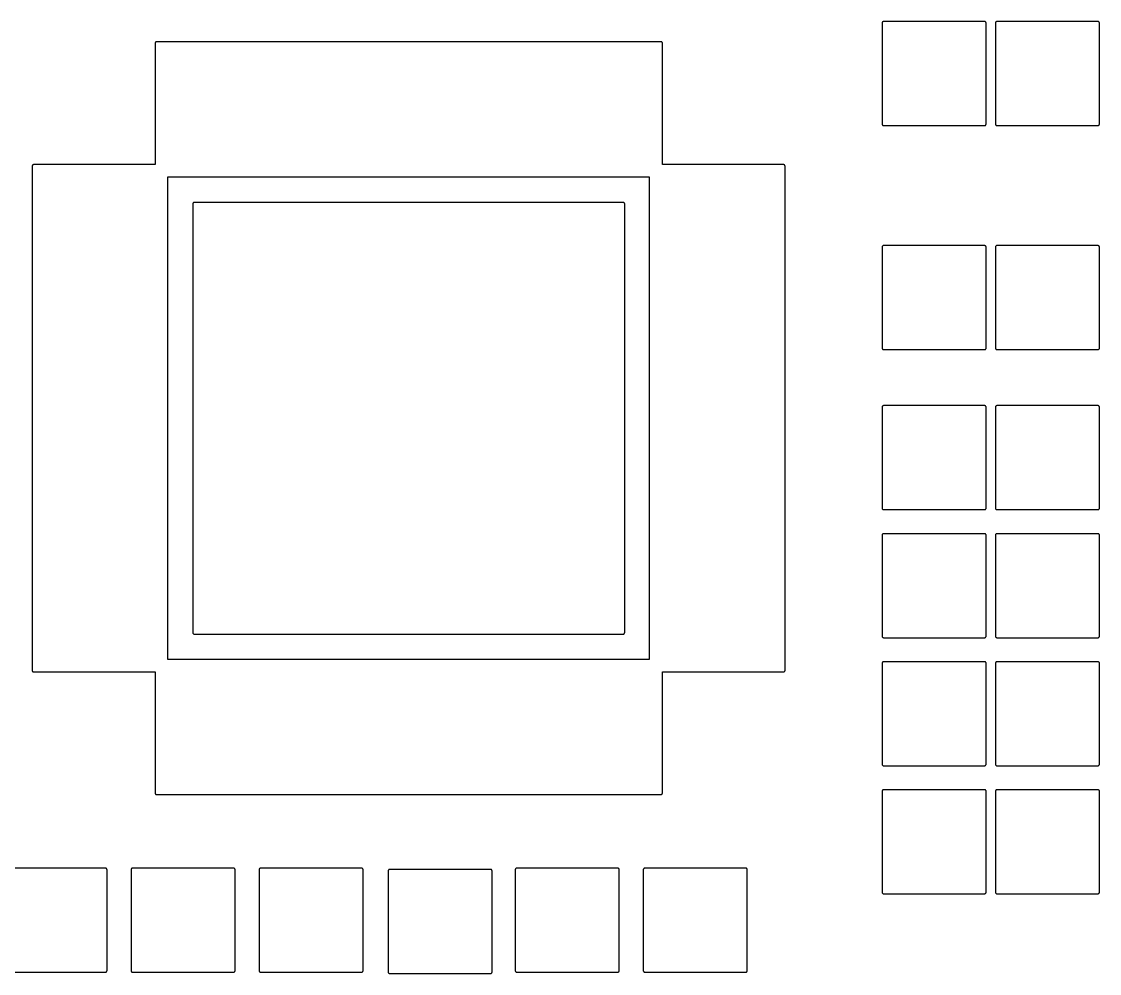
# Model space of a CAD drawing. Header units: inches. Extents: x -0.5 to 10, y -2.4 to 3.9.
# Drawn here: x 3.9592 to 4.296, y 1.7293 to 2.0267 of the extents above; entities that cross this region are included whole.
import ezdxf

# ---------------------------------------------------------------- set-up
doc = ezdxf.new("R2010")
doc.units = ezdxf.units.IN

msp = doc.modelspace()

# ---------------------------------------------------------------- linework, layer by layer
for points in [[(4.228525, 1.994251), (4.228525, 1.994251), (4.22855, 1.99425), (4.26005, 1.99425), (4.260075, 1.994251), (4.260124, 1.994256), (4.260172, 1.994265), (4.260219, 1.994279), (4.260264, 1.994298), (4.260307, 1.994321), (4.260348, 1.994349), (4.260386, 1.99438), (4.26042, 1.994414), (4.260451, 1.994452), (4.260479, 1.994493), (4.260502, 1.994536), (4.260521, 1.994581), (4.260535, 1.994628), (4.260544, 1.994676), (4.260549, 1.994725), (4.26055, 1.99475), (4.26055, 2.02625), (4.260549, 2.026275), (4.260544, 2.026324), (4.260535, 2.026372), (4.260521, 2.026419), (4.260502, 2.026464), (4.260479, 2.026507), (4.260451, 2.026548), (4.26042, 2.026586), (4.260386, 2.02662), (4.260348, 2.026651), (4.260307, 2.026679), (4.260264, 2.026702), (4.260219, 2.026721), (4.260172, 2.026735), (4.260124, 2.026744), (4.260075, 2.026749), (4.26005, 2.02675), (4.22855, 2.02675), (4.228525, 2.026749), (4.228476, 2.026744), (4.228428, 2.026735), (4.228381, 2.026721), (4.228336, 2.026702), (4.228293, 2.026679), (4.228252, 2.026651), (4.228214, 2.02662), (4.22818, 2.026586), (4.228149, 2.026548), (4.228121, 2.026507), (4.228098, 2.026464), (4.228079, 2.026419), (4.228065, 2.026372), (4.228056, 2.026324), (4.228051, 2.026275), (4.22805, 2.02625), (4.22805, 1.99475), (4.228051, 1.994725), (4.228056, 1.994676), (4.228065, 1.994628), (4.228079, 1.994581), (4.228098, 1.994536), (4.228121, 1.994493), (4.228149, 1.994452), (4.22818, 1.994414), (4.228214, 1.99438), (4.228252, 1.994349), (4.228293, 1.994321), (4.228336, 1.994298), (4.228381, 1.994279), (4.228428, 1.994265), (4.228476, 1.994256)], [(4.263925, 1.994251), (4.263925, 1.994251), (4.26395, 1.99425), (4.29545, 1.99425), (4.295475, 1.994251), (4.295524, 1.994256), (4.295572, 1.994265), (4.295619, 1.994279), (4.295664, 1.994298), (4.295707, 1.994321), (4.295748, 1.994349), (4.295786, 1.99438), (4.29582, 1.994414), (4.295851, 1.994452), (4.295879, 1.994493), (4.295902, 1.994536), (4.295921, 1.994581), (4.295935, 1.994628), (4.295944, 1.994676), (4.295949, 1.994725), (4.29595, 1.99475), (4.29595, 2.02625), (4.295949, 2.026275), (4.295944, 2.026324), (4.295935, 2.026372), (4.295921, 2.026419), (4.295902, 2.026464), (4.295879, 2.026507), (4.295851, 2.026548), (4.29582, 2.026586), (4.295786, 2.02662), (4.295748, 2.026651), (4.295707, 2.026679), (4.295664, 2.026702), (4.295619, 2.026721), (4.295572, 2.026735), (4.295524, 2.026744), (4.295475, 2.026749), (4.29545, 2.02675), (4.26395, 2.02675), (4.263925, 2.026749), (4.263876, 2.026744), (4.263828, 2.026735), (4.263781, 2.026721), (4.263736, 2.026702), (4.263693, 2.026679), (4.263652, 2.026651), (4.263614, 2.02662), (4.26358, 2.026586), (4.263549, 2.026548), (4.263521, 2.026507), (4.263498, 2.026464), (4.263479, 2.026419), (4.263465, 2.026372), (4.263456, 2.026324), (4.263451, 2.026275), (4.26345, 2.02625), (4.26345, 1.99475), (4.263451, 1.994725), (4.263456, 1.994676), (4.263465, 1.994628), (4.263479, 1.994581), (4.263498, 1.994536), (4.263521, 1.994493), (4.263549, 1.994452), (4.26358, 1.994414), (4.263614, 1.99438), (4.263652, 1.994349), (4.263693, 1.994321), (4.263736, 1.994298), (4.263781, 1.994279), (4.263828, 1.994265), (4.263876, 1.994256)], [(3.96255, 1.98155), (3.96255, 1.82405), (3.962551, 1.824025), (3.962556, 1.823976), (3.962565, 1.823928), (3.962579, 1.823881), (3.962598, 1.823836), (3.962621, 1.823793), (3.962649, 1.823752), (3.96268, 1.823714), (3.962714, 1.82368), (3.962752, 1.823649), (3.962793, 1.823621), (3.962836, 1.823598), (3.962881, 1.823579), (3.962928, 1.823565), (3.962976, 1.823556), (3.963025, 1.823551), (3.96305, 1.82355), (4.00095, 1.82355), (4.00095, 1.78575), (4.000951, 1.785725), (4.000956, 1.785676), (4.000965, 1.785628), (4.000979, 1.785581), (4.000998, 1.785536), (4.001021, 1.785493), (4.001049, 1.785452), (4.00108, 1.785414), (4.001114, 1.78538), (4.001152, 1.785349), (4.001193, 1.785321), (4.001236, 1.785298), (4.001281, 1.785279), (4.001328, 1.785265), (4.001376, 1.785256), (4.001425, 1.785251), (4.00145, 1.78525), (4.15895, 1.78525), (4.158975, 1.785251), (4.159024, 1.785256), (4.159072, 1.785265), (4.159119, 1.785279), (4.159164, 1.785298), (4.159207, 1.785321), (4.159248, 1.785349), (4.159286, 1.78538), (4.15932, 1.785414), (4.159351, 1.785452), (4.159379, 1.785493), (4.159402, 1.785536), (4.159421, 1.785581), (4.159435, 1.785628), (4.159444, 1.785676), (4.159449, 1.785725), (4.15945, 1.78575), (4.15945, 1.82355), (4.19725, 1.82355), (4.197275, 1.823551), (4.197324, 1.823556), (4.197372, 1.823565), (4.197419, 1.823579), (4.197464, 1.823598), (4.197507, 1.823621), (4.197548, 1.823649), (4.197586, 1.82368), (4.19762, 1.823714), (4.197651, 1.823752), (4.197679, 1.823793), (4.197702, 1.823836), (4.197721, 1.823881), (4.197735, 1.823928), (4.197744, 1.823976), (4.197749, 1.824025), (4.19775, 1.82405), (4.19775, 1.98155), (4.197749, 1.981575), (4.197744, 1.981624), (4.197735, 1.981672), (4.197721, 1.981719), (4.197702, 1.981764), (4.197679, 1.981807), (4.197651, 1.981848), (4.19762, 1.981886), (4.197586, 1.98192), (4.197548, 1.981951), (4.197507, 1.981979), (4.197464, 1.982002), (4.197419, 1.982021), (4.197372, 1.982035), (4.197324, 1.982044), (4.197275, 1.982049), (4.19725, 1.98205), (4.15945, 1.98205), (4.15945, 2.01995), (4.159449, 2.019975), (4.159444, 2.020024), (4.159435, 2.020072), (4.159421, 2.020119), (4.159402, 2.020164), (4.159379, 2.020207), (4.159351, 2.020248), (4.15932, 2.020286), (4.159286, 2.02032), (4.159248, 2.020351), (4.159207, 2.020379), (4.159164, 2.020402), (4.159119, 2.020421), (4.159072, 2.020435), (4.159024, 2.020444), (4.158975, 2.020449), (4.15895, 2.02045), (4.00145, 2.02045), (4.001425, 2.020449), (4.001376, 2.020444), (4.001328, 2.020435), (4.001281, 2.020421), (4.001236, 2.020402), (4.001193, 2.020379), (4.001152, 2.020351), (4.001114, 2.02032), (4.00108, 2.020286), (4.001049, 2.020248), (4.001021, 2.020207), (4.000998, 2.020164), (4.000979, 2.020119), (4.000965, 2.020072), (4.000956, 2.020024), (4.000951, 2.019975), (4.00095, 2.01995), (4.00095, 1.98205), (3.96305, 1.98205), (3.963025, 1.982049), (3.962976, 1.982044), (3.962928, 1.982035), (3.962881, 1.982021), (3.962836, 1.982002), (3.962793, 1.981979), (3.962752, 1.981951), (3.962714, 1.98192), (3.96268, 1.981886), (3.962649, 1.981848), (3.962621, 1.981807), (3.962598, 1.981764), (3.962579, 1.981719), (3.962565, 1.981672), (3.962556, 1.981624), (3.962551, 1.981575)], [(4.00485, 1.82755), (4.15545, 1.82755), (4.15545, 1.97815), (4.00485, 1.97815)], [(4.013225, 1.835351), (4.013225, 1.835351), (4.01325, 1.83535), (4.14715, 1.83535), (4.147175, 1.835351), (4.147224, 1.835356), (4.147272, 1.835365), (4.147319, 1.835379), (4.147364, 1.835398), (4.147407, 1.835421), (4.147448, 1.835449), (4.147486, 1.83548), (4.14752, 1.835514), (4.147551, 1.835552), (4.147579, 1.835593), (4.147602, 1.835636), (4.147621, 1.835681), (4.147635, 1.835728), (4.147644, 1.835776), (4.147649, 1.835825), (4.14765, 1.83585), (4.14765, 1.96975), (4.147649, 1.969775), (4.147644, 1.969824), (4.147635, 1.969872), (4.147621, 1.969919), (4.147602, 1.969964), (4.147579, 1.970007), (4.147551, 1.970048), (4.14752, 1.970086), (4.147486, 1.97012), (4.147448, 1.970151), (4.147407, 1.970179), (4.147364, 1.970202), (4.147319, 1.970221), (4.147272, 1.970235), (4.147224, 1.970244), (4.147175, 1.970249), (4.14715, 1.97025), (4.01325, 1.97025), (4.013225, 1.970249), (4.013176, 1.970244), (4.013128, 1.970235), (4.013081, 1.970221), (4.013036, 1.970202), (4.012993, 1.970179), (4.012952, 1.970151), (4.012914, 1.97012), (4.01288, 1.970086), (4.012849, 1.970048), (4.012821, 1.970007), (4.012798, 1.969964), (4.012779, 1.969919), (4.012765, 1.969872), (4.012756, 1.969824), (4.012751, 1.969775), (4.01275, 1.96975), (4.01275, 1.83585), (4.012751, 1.835825), (4.012756, 1.835776), (4.012765, 1.835728), (4.012779, 1.835681), (4.012798, 1.835636), (4.012821, 1.835593), (4.012849, 1.835552), (4.01288, 1.835514), (4.012914, 1.83548), (4.012952, 1.835449), (4.012993, 1.835421), (4.013036, 1.835398), (4.013081, 1.835379), (4.013128, 1.835365), (4.013176, 1.835356)], [(4.228525, 1.924251), (4.228525, 1.924251), (4.22855, 1.92425), (4.26005, 1.92425), (4.260075, 1.924251), (4.260124, 1.924256), (4.260172, 1.924265), (4.260219, 1.924279), (4.260264, 1.924298), (4.260307, 1.924321), (4.260348, 1.924349), (4.260386, 1.92438), (4.26042, 1.924414), (4.260451, 1.924452), (4.260479, 1.924493), (4.260502, 1.924536), (4.260521, 1.924581), (4.260535, 1.924628), (4.260544, 1.924676), (4.260549, 1.924725), (4.26055, 1.92475), (4.26055, 1.95625), (4.260549, 1.956275), (4.260544, 1.956324), (4.260535, 1.956372), (4.260521, 1.956419), (4.260502, 1.956464), (4.260479, 1.956507), (4.260451, 1.956548), (4.26042, 1.956586), (4.260386, 1.95662), (4.260348, 1.956651), (4.260307, 1.956679), (4.260264, 1.956702), (4.260219, 1.956721), (4.260172, 1.956735), (4.260124, 1.956744), (4.260075, 1.956749), (4.26005, 1.95675), (4.22855, 1.95675), (4.228525, 1.956749), (4.228476, 1.956744), (4.228428, 1.956735), (4.228381, 1.956721), (4.228336, 1.956702), (4.228293, 1.956679), (4.228252, 1.956651), (4.228214, 1.95662), (4.22818, 1.956586), (4.228149, 1.956548), (4.228121, 1.956507), (4.228098, 1.956464), (4.228079, 1.956419), (4.228065, 1.956372), (4.228056, 1.956324), (4.228051, 1.956275), (4.22805, 1.95625), (4.22805, 1.92475), (4.228051, 1.924725), (4.228056, 1.924676), (4.228065, 1.924628), (4.228079, 1.924581), (4.228098, 1.924536), (4.228121, 1.924493), (4.228149, 1.924452), (4.22818, 1.924414), (4.228214, 1.92438), (4.228252, 1.924349), (4.228293, 1.924321), (4.228336, 1.924298), (4.228381, 1.924279), (4.228428, 1.924265), (4.228476, 1.924256)], [(4.263925, 1.924251), (4.263925, 1.924251), (4.26395, 1.92425), (4.29545, 1.92425), (4.295475, 1.924251), (4.295524, 1.924256), (4.295572, 1.924265), (4.295619, 1.924279), (4.295664, 1.924298), (4.295707, 1.924321), (4.295748, 1.924349), (4.295786, 1.92438), (4.29582, 1.924414), (4.295851, 1.924452), (4.295879, 1.924493), (4.295902, 1.924536), (4.295921, 1.924581), (4.295935, 1.924628), (4.295944, 1.924676), (4.295949, 1.924725), (4.29595, 1.92475), (4.29595, 1.95625), (4.295949, 1.956275), (4.295944, 1.956324), (4.295935, 1.956372), (4.295921, 1.956419), (4.295902, 1.956464), (4.295879, 1.956507), (4.295851, 1.956548), (4.29582, 1.956586), (4.295786, 1.95662), (4.295748, 1.956651), (4.295707, 1.956679), (4.295664, 1.956702), (4.295619, 1.956721), (4.295572, 1.956735), (4.295524, 1.956744), (4.295475, 1.956749), (4.29545, 1.95675), (4.26395, 1.95675), (4.263925, 1.956749), (4.263876, 1.956744), (4.263828, 1.956735), (4.263781, 1.956721), (4.263736, 1.956702), (4.263693, 1.956679), (4.263652, 1.956651), (4.263614, 1.95662), (4.26358, 1.956586), (4.263549, 1.956548), (4.263521, 1.956507), (4.263498, 1.956464), (4.263479, 1.956419), (4.263465, 1.956372), (4.263456, 1.956324), (4.263451, 1.956275), (4.26345, 1.95625), (4.26345, 1.92475), (4.263451, 1.924725), (4.263456, 1.924676), (4.263465, 1.924628), (4.263479, 1.924581), (4.263498, 1.924536), (4.263521, 1.924493), (4.263549, 1.924452), (4.26358, 1.924414), (4.263614, 1.92438), (4.263652, 1.924349), (4.263693, 1.924321), (4.263736, 1.924298), (4.263781, 1.924279), (4.263828, 1.924265), (4.263876, 1.924256)], [(4.228525, 1.874251), (4.228525, 1.874251), (4.22855, 1.87425), (4.26005, 1.87425), (4.260075, 1.874251), (4.260124, 1.874256), (4.260172, 1.874265), (4.260219, 1.874279), (4.260264, 1.874298), (4.260307, 1.874321), (4.260348, 1.874349), (4.260386, 1.87438), (4.26042, 1.874414), (4.260451, 1.874452), (4.260479, 1.874493), (4.260502, 1.874536), (4.260521, 1.874581), (4.260535, 1.874628), (4.260544, 1.874676), (4.260549, 1.874725), (4.26055, 1.87475), (4.26055, 1.90625), (4.260549, 1.906275), (4.260544, 1.906324), (4.260535, 1.906372), (4.260521, 1.906419), (4.260502, 1.906464), (4.260479, 1.906507), (4.260451, 1.906548), (4.26042, 1.906586), (4.260386, 1.90662), (4.260348, 1.906651), (4.260307, 1.906679), (4.260264, 1.906702), (4.260219, 1.906721), (4.260172, 1.906735), (4.260124, 1.906744), (4.260075, 1.906749), (4.26005, 1.90675), (4.22855, 1.90675), (4.228525, 1.906749), (4.228476, 1.906744), (4.228428, 1.906735), (4.228381, 1.906721), (4.228336, 1.906702), (4.228293, 1.906679), (4.228252, 1.906651), (4.228214, 1.90662), (4.22818, 1.906586), (4.228149, 1.906548), (4.228121, 1.906507), (4.228098, 1.906464), (4.228079, 1.906419), (4.228065, 1.906372), (4.228056, 1.906324), (4.228051, 1.906275), (4.22805, 1.90625), (4.22805, 1.87475), (4.228051, 1.874725), (4.228056, 1.874676), (4.228065, 1.874628), (4.228079, 1.874581), (4.228098, 1.874536), (4.228121, 1.874493), (4.228149, 1.874452), (4.22818, 1.874414), (4.228214, 1.87438), (4.228252, 1.874349), (4.228293, 1.874321), (4.228336, 1.874298), (4.228381, 1.874279), (4.228428, 1.874265), (4.228476, 1.874256)], [(4.263925, 1.874251), (4.263925, 1.874251), (4.26395, 1.87425), (4.29545, 1.87425), (4.295475, 1.874251), (4.295524, 1.874256), (4.295572, 1.874265), (4.295619, 1.874279), (4.295664, 1.874298), (4.295707, 1.874321), (4.295748, 1.874349), (4.295786, 1.87438), (4.29582, 1.874414), (4.295851, 1.874452), (4.295879, 1.874493), (4.295902, 1.874536), (4.295921, 1.874581), (4.295935, 1.874628), (4.295944, 1.874676), (4.295949, 1.874725), (4.29595, 1.87475), (4.29595, 1.90625), (4.295949, 1.906275), (4.295944, 1.906324), (4.295935, 1.906372), (4.295921, 1.906419), (4.295902, 1.906464), (4.295879, 1.906507), (4.295851, 1.906548), (4.29582, 1.906586), (4.295786, 1.90662), (4.295748, 1.906651), (4.295707, 1.906679), (4.295664, 1.906702), (4.295619, 1.906721), (4.295572, 1.906735), (4.295524, 1.906744), (4.295475, 1.906749), (4.29545, 1.90675), (4.26395, 1.90675), (4.263925, 1.906749), (4.263876, 1.906744), (4.263828, 1.906735), (4.263781, 1.906721), (4.263736, 1.906702), (4.263693, 1.906679), (4.263652, 1.906651), (4.263614, 1.90662), (4.26358, 1.906586), (4.263549, 1.906548), (4.263521, 1.906507), (4.263498, 1.906464), (4.263479, 1.906419), (4.263465, 1.906372), (4.263456, 1.906324), (4.263451, 1.906275), (4.26345, 1.90625), (4.26345, 1.87475), (4.263451, 1.874725), (4.263456, 1.874676), (4.263465, 1.874628), (4.263479, 1.874581), (4.263498, 1.874536), (4.263521, 1.874493), (4.263549, 1.874452), (4.26358, 1.874414), (4.263614, 1.87438), (4.263652, 1.874349), (4.263693, 1.874321), (4.263736, 1.874298), (4.263781, 1.874279), (4.263828, 1.874265), (4.263876, 1.874256)], [(4.228525, 1.834251), (4.228525, 1.834251), (4.22855, 1.83425), (4.26005, 1.83425), (4.260075, 1.834251), (4.260124, 1.834256), (4.260172, 1.834265), (4.260219, 1.834279), (4.260264, 1.834298), (4.260307, 1.834321), (4.260348, 1.834349), (4.260386, 1.83438), (4.26042, 1.834414), (4.260451, 1.834452), (4.260479, 1.834493), (4.260502, 1.834536), (4.260521, 1.834581), (4.260535, 1.834628), (4.260544, 1.834676), (4.260549, 1.834725), (4.26055, 1.83475), (4.26055, 1.86625), (4.260549, 1.866275), (4.260544, 1.866324), (4.260535, 1.866372), (4.260521, 1.866419), (4.260502, 1.866464), (4.260479, 1.866507), (4.260451, 1.866548), (4.26042, 1.866586), (4.260386, 1.86662), (4.260348, 1.866651), (4.260307, 1.866679), (4.260264, 1.866702), (4.260219, 1.866721), (4.260172, 1.866735), (4.260124, 1.866744), (4.260075, 1.866749), (4.26005, 1.86675), (4.22855, 1.86675), (4.228525, 1.866749), (4.228476, 1.866744), (4.228428, 1.866735), (4.228381, 1.866721), (4.228336, 1.866702), (4.228293, 1.866679), (4.228252, 1.866651), (4.228214, 1.86662), (4.22818, 1.866586), (4.228149, 1.866548), (4.228121, 1.866507), (4.228098, 1.866464), (4.228079, 1.866419), (4.228065, 1.866372), (4.228056, 1.866324), (4.228051, 1.866275), (4.22805, 1.86625), (4.22805, 1.83475), (4.228051, 1.834725), (4.228056, 1.834676), (4.228065, 1.834628), (4.228079, 1.834581), (4.228098, 1.834536), (4.228121, 1.834493), (4.228149, 1.834452), (4.22818, 1.834414), (4.228214, 1.83438), (4.228252, 1.834349), (4.228293, 1.834321), (4.228336, 1.834298), (4.228381, 1.834279), (4.228428, 1.834265), (4.228476, 1.834256)], [(4.263925, 1.834251), (4.263925, 1.834251), (4.26395, 1.83425), (4.29545, 1.83425), (4.295475, 1.834251), (4.295524, 1.834256), (4.295572, 1.834265), (4.295619, 1.834279), (4.295664, 1.834298), (4.295707, 1.834321), (4.295748, 1.834349), (4.295786, 1.83438), (4.29582, 1.834414), (4.295851, 1.834452), (4.295879, 1.834493), (4.295902, 1.834536), (4.295921, 1.834581), (4.295935, 1.834628), (4.295944, 1.834676), (4.295949, 1.834725), (4.29595, 1.83475), (4.29595, 1.86625), (4.295949, 1.866275), (4.295944, 1.866324), (4.295935, 1.866372), (4.295921, 1.866419), (4.295902, 1.866464), (4.295879, 1.866507), (4.295851, 1.866548), (4.29582, 1.866586), (4.295786, 1.86662), (4.295748, 1.866651), (4.295707, 1.866679), (4.295664, 1.866702), (4.295619, 1.866721), (4.295572, 1.866735), (4.295524, 1.866744), (4.295475, 1.866749), (4.29545, 1.86675), (4.26395, 1.86675), (4.263925, 1.866749), (4.263876, 1.866744), (4.263828, 1.866735), (4.263781, 1.866721), (4.263736, 1.866702), (4.263693, 1.866679), (4.263652, 1.866651), (4.263614, 1.86662), (4.26358, 1.866586), (4.263549, 1.866548), (4.263521, 1.866507), (4.263498, 1.866464), (4.263479, 1.866419), (4.263465, 1.866372), (4.263456, 1.866324), (4.263451, 1.866275), (4.26345, 1.86625), (4.26345, 1.83475), (4.263451, 1.834725), (4.263456, 1.834676), (4.263465, 1.834628), (4.263479, 1.834581), (4.263498, 1.834536), (4.263521, 1.834493), (4.263549, 1.834452), (4.26358, 1.834414), (4.263614, 1.83438), (4.263652, 1.834349), (4.263693, 1.834321), (4.263736, 1.834298), (4.263781, 1.834279), (4.263828, 1.834265), (4.263876, 1.834256)], [(4.228525, 1.794251), (4.228525, 1.794251), (4.22855, 1.79425), (4.26005, 1.79425), (4.260075, 1.794251), (4.260124, 1.794256), (4.260172, 1.794265), (4.260219, 1.794279), (4.260264, 1.794298), (4.260307, 1.794321), (4.260348, 1.794349), (4.260386, 1.79438), (4.26042, 1.794414), (4.260451, 1.794452), (4.260479, 1.794493), (4.260502, 1.794536), (4.260521, 1.794581), (4.260535, 1.794628), (4.260544, 1.794676), (4.260549, 1.794725), (4.26055, 1.79475), (4.26055, 1.82625), (4.260549, 1.826275), (4.260544, 1.826324), (4.260535, 1.826372), (4.260521, 1.826419), (4.260502, 1.826464), (4.260479, 1.826507), (4.260451, 1.826548), (4.26042, 1.826586), (4.260386, 1.82662), (4.260348, 1.826651), (4.260307, 1.826679), (4.260264, 1.826702), (4.260219, 1.826721), (4.260172, 1.826735), (4.260124, 1.826744), (4.260075, 1.826749), (4.26005, 1.82675), (4.22855, 1.82675), (4.228525, 1.826749), (4.228476, 1.826744), (4.228428, 1.826735), (4.228381, 1.826721), (4.228336, 1.826702), (4.228293, 1.826679), (4.228252, 1.826651), (4.228214, 1.82662), (4.22818, 1.826586), (4.228149, 1.826548), (4.228121, 1.826507), (4.228098, 1.826464), (4.228079, 1.826419), (4.228065, 1.826372), (4.228056, 1.826324), (4.228051, 1.826275), (4.22805, 1.82625), (4.22805, 1.79475), (4.228051, 1.794725), (4.228056, 1.794676), (4.228065, 1.794628), (4.228079, 1.794581), (4.228098, 1.794536), (4.228121, 1.794493), (4.228149, 1.794452), (4.22818, 1.794414), (4.228214, 1.79438), (4.228252, 1.794349), (4.228293, 1.794321), (4.228336, 1.794298), (4.228381, 1.794279), (4.228428, 1.794265), (4.228476, 1.794256)], [(4.263925, 1.794251), (4.263925, 1.794251), (4.26395, 1.79425), (4.29545, 1.79425), (4.295475, 1.794251), (4.295524, 1.794256), (4.295572, 1.794265), (4.295619, 1.794279), (4.295664, 1.794298), (4.295707, 1.794321), (4.295748, 1.794349), (4.295786, 1.79438), (4.29582, 1.794414), (4.295851, 1.794452), (4.295879, 1.794493), (4.295902, 1.794536), (4.295921, 1.794581), (4.295935, 1.794628), (4.295944, 1.794676), (4.295949, 1.794725), (4.29595, 1.79475), (4.29595, 1.82625), (4.295949, 1.826275), (4.295944, 1.826324), (4.295935, 1.826372), (4.295921, 1.826419), (4.295902, 1.826464), (4.295879, 1.826507), (4.295851, 1.826548), (4.29582, 1.826586), (4.295786, 1.82662), (4.295748, 1.826651), (4.295707, 1.826679), (4.295664, 1.826702), (4.295619, 1.826721), (4.295572, 1.826735), (4.295524, 1.826744), (4.295475, 1.826749), (4.29545, 1.82675), (4.26395, 1.82675), (4.263925, 1.826749), (4.263876, 1.826744), (4.263828, 1.826735), (4.263781, 1.826721), (4.263736, 1.826702), (4.263693, 1.826679), (4.263652, 1.826651), (4.263614, 1.82662), (4.26358, 1.826586), (4.263549, 1.826548), (4.263521, 1.826507), (4.263498, 1.826464), (4.263479, 1.826419), (4.263465, 1.826372), (4.263456, 1.826324), (4.263451, 1.826275), (4.26345, 1.82625), (4.26345, 1.79475), (4.263451, 1.794725), (4.263456, 1.794676), (4.263465, 1.794628), (4.263479, 1.794581), (4.263498, 1.794536), (4.263521, 1.794493), (4.263549, 1.794452), (4.26358, 1.794414), (4.263614, 1.79438), (4.263652, 1.794349), (4.263693, 1.794321), (4.263736, 1.794298), (4.263781, 1.794279), (4.263828, 1.794265), (4.263876, 1.794256)], [(4.228525, 1.754251), (4.228525, 1.754251), (4.22855, 1.75425), (4.26005, 1.75425), (4.260075, 1.754251), (4.260124, 1.754256), (4.260172, 1.754265), (4.260219, 1.754279), (4.260264, 1.754298), (4.260307, 1.754321), (4.260348, 1.754349), (4.260386, 1.75438), (4.26042, 1.754414), (4.260451, 1.754452), (4.260479, 1.754493), (4.260502, 1.754536), (4.260521, 1.754581), (4.260535, 1.754628), (4.260544, 1.754676), (4.260549, 1.754725), (4.26055, 1.75475), (4.26055, 1.78625), (4.260549, 1.786275), (4.260544, 1.786324), (4.260535, 1.786372), (4.260521, 1.786419), (4.260502, 1.786464), (4.260479, 1.786507), (4.260451, 1.786548), (4.26042, 1.786586), (4.260386, 1.78662), (4.260348, 1.786651), (4.260307, 1.786679), (4.260264, 1.786702), (4.260219, 1.786721), (4.260172, 1.786735), (4.260124, 1.786744), (4.260075, 1.786749), (4.26005, 1.78675), (4.22855, 1.78675), (4.228525, 1.786749), (4.228476, 1.786744), (4.228428, 1.786735), (4.228381, 1.786721), (4.228336, 1.786702), (4.228293, 1.786679), (4.228252, 1.786651), (4.228214, 1.78662), (4.22818, 1.786586), (4.228149, 1.786548), (4.228121, 1.786507), (4.228098, 1.786464), (4.228079, 1.786419), (4.228065, 1.786372), (4.228056, 1.786324), (4.228051, 1.786275), (4.22805, 1.78625), (4.22805, 1.75475), (4.228051, 1.754725), (4.228056, 1.754676), (4.228065, 1.754628), (4.228079, 1.754581), (4.228098, 1.754536), (4.228121, 1.754493), (4.228149, 1.754452), (4.22818, 1.754414), (4.228214, 1.75438), (4.228252, 1.754349), (4.228293, 1.754321), (4.228336, 1.754298), (4.228381, 1.754279), (4.228428, 1.754265), (4.228476, 1.754256)], [(4.263925, 1.754251), (4.263925, 1.754251), (4.26395, 1.75425), (4.29545, 1.75425), (4.295475, 1.754251), (4.295524, 1.754256), (4.295572, 1.754265), (4.295619, 1.754279), (4.295664, 1.754298), (4.295707, 1.754321), (4.295748, 1.754349), (4.295786, 1.75438), (4.29582, 1.754414), (4.295851, 1.754452), (4.295879, 1.754493), (4.295902, 1.754536), (4.295921, 1.754581), (4.295935, 1.754628), (4.295944, 1.754676), (4.295949, 1.754725), (4.29595, 1.75475), (4.29595, 1.78625), (4.295949, 1.786275), (4.295944, 1.786324), (4.295935, 1.786372), (4.295921, 1.786419), (4.295902, 1.786464), (4.295879, 1.786507), (4.295851, 1.786548), (4.29582, 1.786586), (4.295786, 1.78662), (4.295748, 1.786651), (4.295707, 1.786679), (4.295664, 1.786702), (4.295619, 1.786721), (4.295572, 1.786735), (4.295524, 1.786744), (4.295475, 1.786749), (4.29545, 1.78675), (4.26395, 1.78675), (4.263925, 1.786749), (4.263876, 1.786744), (4.263828, 1.786735), (4.263781, 1.786721), (4.263736, 1.786702), (4.263693, 1.786679), (4.263652, 1.786651), (4.263614, 1.78662), (4.26358, 1.786586), (4.263549, 1.786548), (4.263521, 1.786507), (4.263498, 1.786464), (4.263479, 1.786419), (4.263465, 1.786372), (4.263456, 1.786324), (4.263451, 1.786275), (4.26345, 1.78625), (4.26345, 1.75475), (4.263451, 1.754725), (4.263456, 1.754676), (4.263465, 1.754628), (4.263479, 1.754581), (4.263498, 1.754536), (4.263521, 1.754493), (4.263549, 1.754452), (4.26358, 1.754414), (4.263614, 1.75438), (4.263652, 1.754349), (4.263693, 1.754321), (4.263736, 1.754298), (4.263781, 1.754279), (4.263828, 1.754265), (4.263876, 1.754256)], [(3.993925, 1.729751), (3.993925, 1.729751), (3.99395, 1.72975), (4.02545, 1.72975), (4.025475, 1.729751), (4.025524, 1.729756), (4.025572, 1.729765), (4.025619, 1.729779), (4.025664, 1.729798), (4.025707, 1.729821), (4.025748, 1.729849), (4.025786, 1.72988), (4.02582, 1.729914), (4.025851, 1.729952), (4.025879, 1.729993), (4.025902, 1.730036), (4.025921, 1.730081), (4.025935, 1.730128), (4.025944, 1.730176), (4.025949, 1.730225), (4.02595, 1.73025), (4.02595, 1.76175), (4.025949, 1.761775), (4.025944, 1.761824), (4.025935, 1.761872), (4.025921, 1.761919), (4.025902, 1.761964), (4.025879, 1.762007), (4.025851, 1.762048), (4.02582, 1.762086), (4.025786, 1.76212), (4.025748, 1.762151), (4.025707, 1.762179), (4.025664, 1.762202), (4.025619, 1.762221), (4.025572, 1.762235), (4.025524, 1.762244), (4.025475, 1.762249), (4.02545, 1.76225), (3.99395, 1.76225), (3.993925, 1.762249), (3.993876, 1.762244), (3.993828, 1.762235), (3.993781, 1.762221), (3.993736, 1.762202), (3.993693, 1.762179), (3.993652, 1.762151), (3.993614, 1.76212), (3.99358, 1.762086), (3.993549, 1.762048), (3.993521, 1.762007), (3.993498, 1.761964), (3.993479, 1.761919), (3.993465, 1.761872), (3.993456, 1.761824), (3.993451, 1.761775), (3.99345, 1.76175), (3.99345, 1.73025), (3.993451, 1.730225), (3.993456, 1.730176), (3.993465, 1.730128), (3.993479, 1.730081), (3.993498, 1.730036), (3.993521, 1.729993), (3.993549, 1.729952), (3.99358, 1.729914), (3.993614, 1.72988), (3.993652, 1.729849), (3.993693, 1.729821), (3.993736, 1.729798), (3.993781, 1.729779), (3.993828, 1.729765), (3.993876, 1.729756)], [(4.033925, 1.729751), (4.033925, 1.729751), (4.03395, 1.72975), (4.06545, 1.72975), (4.065475, 1.729751), (4.065524, 1.729756), (4.065572, 1.729765), (4.065619, 1.729779), (4.065664, 1.729798), (4.065707, 1.729821), (4.065748, 1.729849), (4.065786, 1.72988), (4.06582, 1.729914), (4.065851, 1.729952), (4.065879, 1.729993), (4.065902, 1.730036), (4.065921, 1.730081), (4.065935, 1.730128), (4.065944, 1.730176), (4.065949, 1.730225), (4.06595, 1.73025), (4.06595, 1.76175), (4.065949, 1.761775), (4.065944, 1.761824), (4.065935, 1.761872), (4.065921, 1.761919), (4.065902, 1.761964), (4.065879, 1.762007), (4.065851, 1.762048), (4.06582, 1.762086), (4.065786, 1.76212), (4.065748, 1.762151), (4.065707, 1.762179), (4.065664, 1.762202), (4.065619, 1.762221), (4.065572, 1.762235), (4.065524, 1.762244), (4.065475, 1.762249), (4.06545, 1.76225), (4.03395, 1.76225), (4.033925, 1.762249), (4.033876, 1.762244), (4.033828, 1.762235), (4.033781, 1.762221), (4.033736, 1.762202), (4.033693, 1.762179), (4.033652, 1.762151), (4.033614, 1.76212), (4.03358, 1.762086), (4.033549, 1.762048), (4.033521, 1.762007), (4.033498, 1.761964), (4.033479, 1.761919), (4.033465, 1.761872), (4.033456, 1.761824), (4.033451, 1.761775), (4.03345, 1.76175), (4.03345, 1.73025), (4.033451, 1.730225), (4.033456, 1.730176), (4.033465, 1.730128), (4.033479, 1.730081), (4.033498, 1.730036), (4.033521, 1.729993), (4.033549, 1.729952), (4.03358, 1.729914), (4.033614, 1.72988), (4.033652, 1.729849), (4.033693, 1.729821), (4.033736, 1.729798), (4.033781, 1.729779), (4.033828, 1.729765), (4.033876, 1.729756)], [(4.074225, 1.729351), (4.074225, 1.729351), (4.07425, 1.72935), (4.10575, 1.72935), (4.105775, 1.729351), (4.105824, 1.729356), (4.105872, 1.729365), (4.105919, 1.729379), (4.105964, 1.729398), (4.106007, 1.729421), (4.106048, 1.729449), (4.106086, 1.72948), (4.10612, 1.729514), (4.106151, 1.729552), (4.106179, 1.729593), (4.106202, 1.729636), (4.106221, 1.729681), (4.106235, 1.729728), (4.106244, 1.729776), (4.106249, 1.729825), (4.10625, 1.72985), (4.10625, 1.76135), (4.106249, 1.761375), (4.106244, 1.761424), (4.106235, 1.761472), (4.106221, 1.761519), (4.106202, 1.761564), (4.106179, 1.761607), (4.106151, 1.761648), (4.10612, 1.761686), (4.106086, 1.76172), (4.106048, 1.761751), (4.106007, 1.761779), (4.105964, 1.761802), (4.105919, 1.761821), (4.105872, 1.761835), (4.105824, 1.761844), (4.105775, 1.761849), (4.10575, 1.76185), (4.07425, 1.76185), (4.074225, 1.761849), (4.074176, 1.761844), (4.074128, 1.761835), (4.074081, 1.761821), (4.074036, 1.761802), (4.073993, 1.761779), (4.073952, 1.761751), (4.073914, 1.76172), (4.07388, 1.761686), (4.073849, 1.761648), (4.073821, 1.761607), (4.073798, 1.761564), (4.073779, 1.761519), (4.073765, 1.761472), (4.073756, 1.761424), (4.073751, 1.761375), (4.07375, 1.76135), (4.07375, 1.72985), (4.073751, 1.729825), (4.073756, 1.729776), (4.073765, 1.729728), (4.073779, 1.729681), (4.073798, 1.729636), (4.073821, 1.729593), (4.073849, 1.729552), (4.07388, 1.729514), (4.073914, 1.72948), (4.073952, 1.729449), (4.073993, 1.729421), (4.074036, 1.729398), (4.074081, 1.729379), (4.074128, 1.729365), (4.074176, 1.729356)], [(4.113925, 1.729751), (4.113925, 1.729751), (4.11395, 1.72975), (4.14545, 1.72975), (4.145475, 1.729751), (4.145524, 1.729756), (4.145572, 1.729765), (4.145619, 1.729779), (4.145664, 1.729798), (4.145707, 1.729821), (4.145748, 1.729849), (4.145786, 1.72988), (4.14582, 1.729914), (4.145851, 1.729952), (4.145879, 1.729993), (4.145902, 1.730036), (4.145921, 1.730081), (4.145935, 1.730128), (4.145944, 1.730176), (4.145949, 1.730225), (4.14595, 1.73025), (4.14595, 1.76175), (4.145949, 1.761775), (4.145944, 1.761824), (4.145935, 1.761872), (4.145921, 1.761919), (4.145902, 1.761964), (4.145879, 1.762007), (4.145851, 1.762048), (4.14582, 1.762086), (4.145786, 1.76212), (4.145748, 1.762151), (4.145707, 1.762179), (4.145664, 1.762202), (4.145619, 1.762221), (4.145572, 1.762235), (4.145524, 1.762244), (4.145475, 1.762249), (4.14545, 1.76225), (4.11395, 1.76225), (4.113925, 1.762249), (4.113876, 1.762244), (4.113828, 1.762235), (4.113781, 1.762221), (4.113736, 1.762202), (4.113693, 1.762179), (4.113652, 1.762151), (4.113614, 1.76212), (4.11358, 1.762086), (4.113549, 1.762048), (4.113521, 1.762007), (4.113498, 1.761964), (4.113479, 1.761919), (4.113465, 1.761872), (4.113456, 1.761824), (4.113451, 1.761775), (4.11345, 1.76175), (4.11345, 1.73025), (4.113451, 1.730225), (4.113456, 1.730176), (4.113465, 1.730128), (4.113479, 1.730081), (4.113498, 1.730036), (4.113521, 1.729993), (4.113549, 1.729952), (4.11358, 1.729914), (4.113614, 1.72988), (4.113652, 1.729849), (4.113693, 1.729821), (4.113736, 1.729798), (4.113781, 1.729779), (4.113828, 1.729765), (4.113876, 1.729756)], [(4.153925, 1.729751), (4.153925, 1.729751), (4.15395, 1.72975), (4.18545, 1.72975), (4.185475, 1.729751), (4.185524, 1.729756), (4.185572, 1.729765), (4.185619, 1.729779), (4.185664, 1.729798), (4.185707, 1.729821), (4.185748, 1.729849), (4.185786, 1.72988), (4.18582, 1.729914), (4.185851, 1.729952), (4.185879, 1.729993), (4.185902, 1.730036), (4.185921, 1.730081), (4.185935, 1.730128), (4.185944, 1.730176), (4.185949, 1.730225), (4.18595, 1.73025), (4.18595, 1.76175), (4.185949, 1.761775), (4.185944, 1.761824), (4.185935, 1.761872), (4.185921, 1.761919), (4.185902, 1.761964), (4.185879, 1.762007), (4.185851, 1.762048), (4.18582, 1.762086), (4.185786, 1.76212), (4.185748, 1.762151), (4.185707, 1.762179), (4.185664, 1.762202), (4.185619, 1.762221), (4.185572, 1.762235), (4.185524, 1.762244), (4.185475, 1.762249), (4.18545, 1.76225), (4.15395, 1.76225), (4.153925, 1.762249), (4.153876, 1.762244), (4.153828, 1.762235), (4.153781, 1.762221), (4.153736, 1.762202), (4.153693, 1.762179), (4.153652, 1.762151), (4.153614, 1.76212), (4.15358, 1.762086), (4.153549, 1.762048), (4.153521, 1.762007), (4.153498, 1.761964), (4.153479, 1.761919), (4.153465, 1.761872), (4.153456, 1.761824), (4.153451, 1.761775), (4.15345, 1.76175), (4.15345, 1.73025), (4.153451, 1.730225), (4.153456, 1.730176), (4.153465, 1.730128), (4.153479, 1.730081), (4.153498, 1.730036), (4.153521, 1.729993), (4.153549, 1.729952), (4.15358, 1.729914), (4.153614, 1.72988), (4.153652, 1.729849), (4.153693, 1.729821), (4.153736, 1.729798), (4.153781, 1.729779), (4.153828, 1.729765), (4.153876, 1.729756)]]:
    msp.add_lwpolyline(points, close=True)
msp.add_lwpolyline([(3.95395, 1.72975), (3.98545, 1.72975), (3.985475, 1.729751), (3.985524, 1.729756), (3.985572, 1.729765), (3.985619, 1.729779), (3.985664, 1.729798), (3.985707, 1.729821), (3.985748, 1.729849), (3.985786, 1.72988), (3.98582, 1.729914), (3.985851, 1.729952), (3.985879, 1.729993), (3.985902, 1.730036), (3.985921, 1.730081), (3.985935, 1.730128), (3.985944, 1.730176), (3.985949, 1.730225), (3.98595, 1.73025), (3.98595, 1.76175), (3.985949, 1.761775), (3.985944, 1.761824), (3.985935, 1.761872), (3.985921, 1.761919), (3.985902, 1.761964), (3.985879, 1.762007), (3.985851, 1.762048), (3.98582, 1.762086), (3.985786, 1.76212), (3.985748, 1.762151), (3.985707, 1.762179), (3.985664, 1.762202), (3.985619, 1.762221), (3.985572, 1.762235), (3.985524, 1.762244), (3.985475, 1.762249), (3.98545, 1.76225), (3.95395, 1.76225)])

doc.saveas('drawing.dxf')
